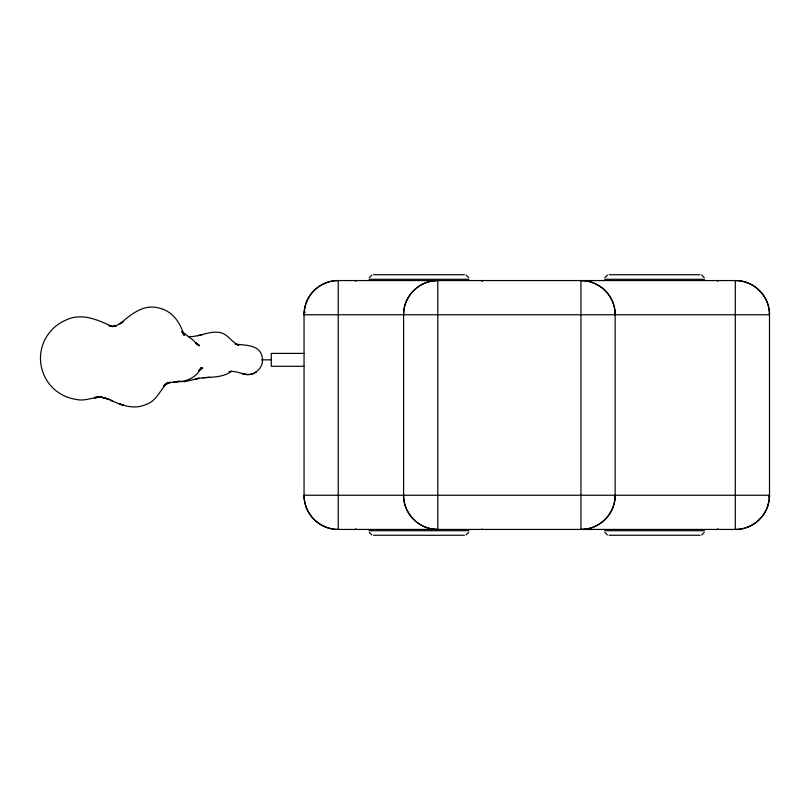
<?xml version="1.0" encoding="UTF-8"?>
<svg xmlns="http://www.w3.org/2000/svg" width="810" height="810" viewBox="0 0 810 810"><rect width="100%" height="100%" fill="white"/><g stroke="black" fill="none" stroke-linecap="round" stroke-linejoin="round"><path stroke-width="1.21" d="M403.603 314.756C403.086 296.44 419.58 280.159 437.795 280.564L437.795 529.436C419.58 529.841 403.086 513.56 403.603 495.244L403.603 314.756A34.192 34.192 0 0 1 437.795 280.564M615.144 495.244C615.661 513.56 599.167 529.841 580.952 529.436L580.952 280.564C599.167 280.159 615.661 296.44 615.144 314.756L615.144 495.244A34.192 34.192 0 0 1 580.952 529.436M305.37 305.319C309.278 291.013 323.362 280.3 338.236 280.564L735.308 280.564C750.192 280.3 764.265 291.013 768.174 305.319A37.999 36.085 -7.2 0 1 769.49 314.756L769.5 495.244A37.999 35.954 -3 0 1 768.052 504.64M768.174 504.681C764.265 518.987 750.192 529.699 735.308 529.436L338.236 529.436C323.362 529.699 309.278 518.987 305.37 504.681A37.999 36.085 -7.2 0 1 304.064 495.244L304.044 314.756A37.999 35.954 -3 0 1 305.502 305.36M369.309 277.607L371.871 275.046M704.234 532.393L701.673 534.954M468.636 532.393L466.074 534.954M604.908 277.607L607.47 275.046M256.476 371.79C247.87 378.898 238.099 369.593 228.936 371.79L231.63 371.142C221.09 379.141 207.684 376.164 195.554 379.009L199.159 378.209L184.731 381.702L177.511 381.085M199.159 370.119L202.713 367.922L199.159 370.221L201.376 367.882L199.159 370.656L201.042 367.851C196.344 378.199 184.71 382.634 173.907 381.804L177.511 381.581L166.688 383.201L170.302 382.209L163.468 385.773L166.688 383.332C159.874 390.724 155.915 401.79 145.041 404.848C133.508 409.718 121.135 405.202 110.555 400.089L112.57 401.011L105.361 398.156L108.965 399.421C104.338 397.943 99.367 395.989 94.537 397.811L101.746 396.92L94.537 397.477L101.746 397.285L105.361 398.105C95.722 395.118 86.356 401.892 76.494 399.472C68.536 398.409 60.942 395.007 54.847 389.772C43.416 380.072 38.09 363.933 41.452 349.323C44.256 336.474 53.551 325.306 65.671 320.213C81.567 312.245 98.111 320.011 112.57 326.693L108.965 325.731L112.57 326.339L116.184 325.914L112.57 326.46L116.184 325.691L123.393 321.509L119.789 323.959C130.805 314.614 143.775 303.315 159.479 308.205C172.469 311.101 180.579 322.947 183.829 335.117L182.26 331.472L184.569 335.158L182.22 331.543L184.731 334.49L181.865 331.624L191.95 339.188L199.159 345.89L195.554 342.6L199.159 345.232L195.554 343.187M188.335 336.595C198.288 337.254 207.319 331.523 217.202 332.252C227.033 332.039 231.002 342.154 238.849 345.333L235.234 344.058C245.086 345.516 260.05 344.189 262.238 357.362C264.657 368.236 252.619 377.825 242.453 373.673L246.058 374.453M202.773 334.52L197.64 335.715M202.773 377.743L209.982 377.247M373.552 274.732L464.393 274.732M609.15 274.732L700.002 274.732M368.995 279.288L468.96 279.288M604.594 279.288L704.558 279.288M303.902 353.403L271.289 353.403L271.289 366.292L303.902 366.292M261.427 359.842L271.552 359.842M769.5 495.244L304.044 495.244A34.192 34.192 0 0 0 338.236 529.436L338.236 280.564A34.192 34.192 0 0 0 304.044 314.756L769.5 314.756A34.192 34.192 0 0 0 735.308 280.564L735.308 529.436A34.192 34.192 0 0 0 769.5 495.244A37.999 11.826 -2.4 0 1 768.761 497.046M368.995 530.712L468.96 530.712M604.594 530.712L704.558 530.712M373.552 535.268L464.393 535.268M609.15 535.268L700.002 535.268M701.673 275.046L704.234 277.607M466.074 275.046L468.636 277.607M607.47 534.954L604.908 532.393M371.871 534.954L369.309 532.393M769.5 312.933A37.999 12.292 -1 0 1 769.227 314.746M304.094 314.756A37.999 11.826 -2.4 0 1 304.337 313.845M305.259 312.285A37.999 11.826 -2.4 0 1 305.35 312.174M304.195 497.877A37.999 12.292 -1 0 1 304.165 497.765M304.084 496.155A37.999 12.292 -1 0 1 304.317 495.254M717.184 280.635A4.556 4.546 -90 0 1 718.014 280.564M355.539 280.564A4.556 4.546 90 0 1 356.359 280.635M356.359 529.365A4.556 4.546 -90 0 1 355.539 529.436M718.014 529.436A4.556 4.546 90 0 1 717.184 529.365M590.946 280.564A4.556 4.556 0 0 1 591.776 280.635M591.138 280.564A4.556 4.546 -90 0 1 591.968 280.635M481.585 280.635A4.556 4.546 90 0 1 482.406 280.564M481.778 280.635A4.556 4.556 0 0 1 482.598 280.564M482.598 529.436A4.556 4.556 0 0 1 481.778 529.365M482.406 529.436A4.556 4.546 -90 0 1 481.585 529.365M591.968 529.365A4.556 4.546 90 0 1 591.138 529.436M591.776 529.365A4.556 4.556 0 0 1 590.946 529.436M591.229 281.161A22.67 8.556 -90 0 1 591.351 281.1M717.802 281.1A22.67 8.556 90 0 1 717.923 281.161M482.203 281.1A22.67 8.556 90 0 1 482.325 281.161M355.62 281.161A22.67 8.556 -90 0 1 355.742 281.1M355.742 528.9A22.67 8.556 90 0 1 355.62 528.839M591.351 528.9A22.67 8.556 90 0 1 591.229 528.839M717.923 528.839A22.67 8.556 -90 0 1 717.802 528.9M437.795 529.436A34.192 34.192 0 0 1 403.603 495.244M580.952 280.564A34.192 34.192 0 0 1 615.144 314.756M123.393 405.202L119.789 403.977L123.393 405.273M184.731 334.064L182.939 332.859L184.731 334.084"/></g></svg>
